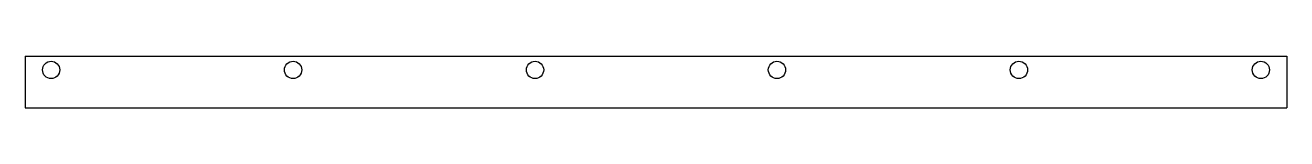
# Model space of a CAD drawing. Header units: millimetres. Extents: x -1.5 to 71.5, y -2.2 to 0.8.
import ezdxf

# ---------------------------------------------------------------- set-up
doc = ezdxf.new("R2010")
doc.units = ezdxf.units.MM

msp = doc.modelspace()

# ---------------------------------------------------------------- linework, layer by layer
at = {"color": 7, "linetype": 'Continuous'}
for p, q in [((-1.5, 0.8), (71.5, 0.8)), ((-1.5, 0.8), (-1.5, -2.2)), ((71.5, 0.8), (71.5, -2.2)), ((-1.5, -2.2), (71.5, -2.2))]:
    msp.add_line(p, q, dxfattribs=at)
for centre in [(0, 0), (14, 0), (28, 0), (42, 0), (56, 0), (70, 0)]:
    msp.add_circle(centre, 0.5, dxfattribs=at)

doc.saveas('drawing.dxf')
